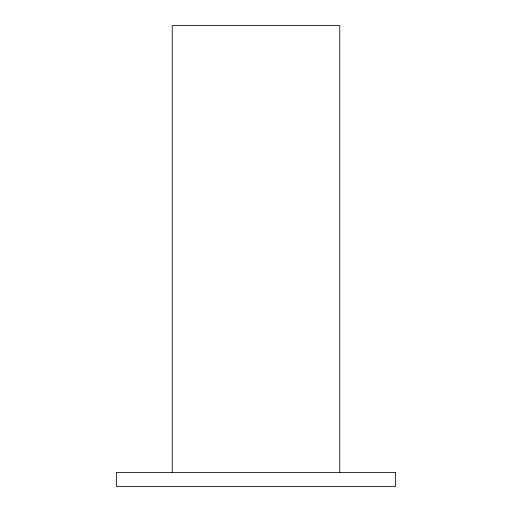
<?xml version="1.0" encoding="UTF-8"?>
<svg xmlns="http://www.w3.org/2000/svg" width="512" height="512" viewBox="0 0 512 512"><rect width="100%" height="100%" fill="white"/><g stroke="black" fill="none" stroke-linecap="round" stroke-linejoin="round"><path stroke-width="0.77" d="M339.782 472.435L339.782 25.6L172.218 25.6L172.218 472.435M395.635 472.435L116.365 472.435L116.365 486.4L395.635 486.4L395.635 472.435"/></g></svg>
